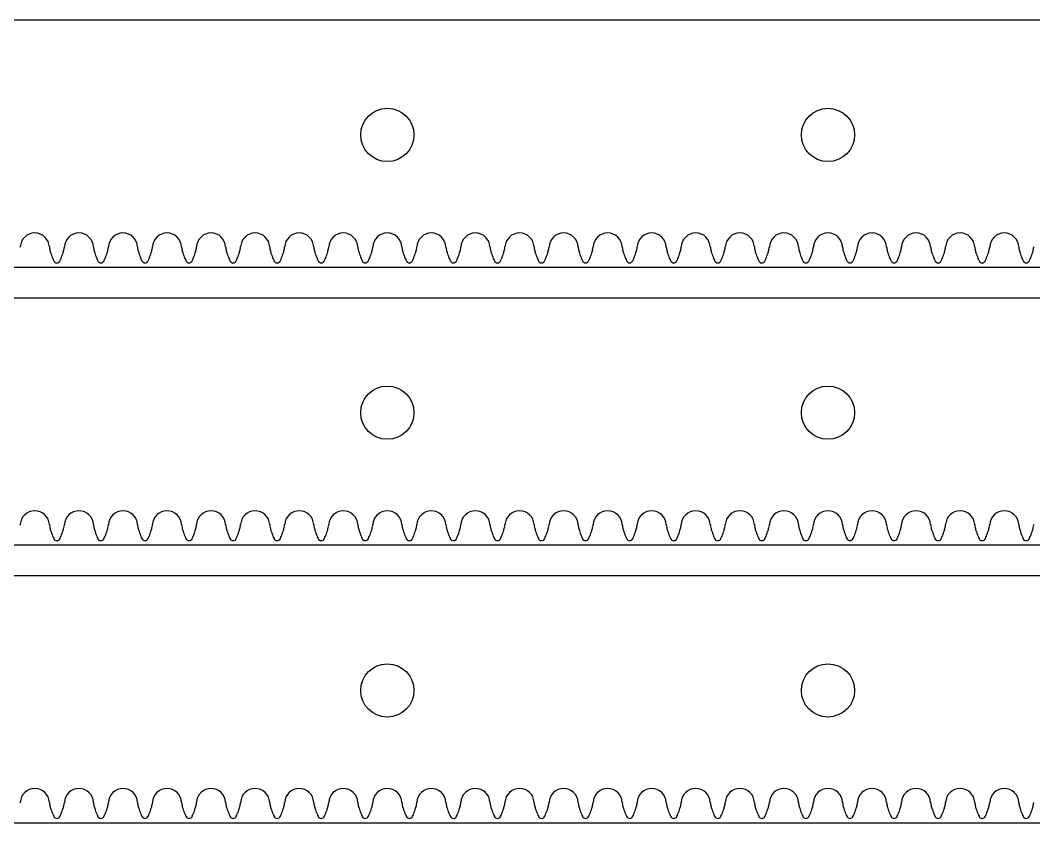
# Model space of a CAD drawing. Extents: x 0 to 800, y 0 to 400.
# Drawn here: x 453.3 to 568.3, y 214 to 305 of the extents above; entities that cross this region are included whole.
import ezdxf

# ---------------------------------------------------------------- set-up
doc = ezdxf.new("R2010")
doc.units = 0
doc.header["$MEASUREMENT"] = 0
for name, color, linetype in [('CUTOUT_5MM', 18, 'CONTINUOUS'), ('INSIDE_HOLES_5MM', 18, 'CONTINUOUS'), ('RACK_4MM', 18, 'CONTINUOUS')]:
    doc.layers.add(name, color=color, linetype=linetype)

msp = doc.modelspace()

# ---------------------------------------------------------------- linework, layer by layer
at = {"layer": 'CUTOUT_5MM'}
for p, q in [((744, 305), (46, 305)), ((46, 277), (744, 277)), ((744, 273.5), (46, 273.5)), ((46, 245.5), (744, 245.5)), ((744, 242), (46, 242)), ((46, 214), (744, 214))]:
    msp.add_line(p, q, dxfattribs=at)
at = {"layer": 'INSIDE_HOLES_5MM'}
for centre in [(495, 292), (545, 292), (495, 260.5), (545, 260.5), (495, 229), (545, 229)]:
    msp.add_circle(centre, 3.02, dxfattribs=at)
at = {"layer": 'RACK_4MM'}
for p, q in [((453.35, 279.26), (453.35, 279.31)), ((456.65, 279.31), (456.65, 279.26)), ((458.35, 279.26), (458.35, 279.31)), ((461.65, 279.31), (461.65, 279.26)), ((463.35, 279.26), (463.35, 279.31)), ((466.65, 279.31), (466.65, 279.26)), ((468.35, 279.26), (468.35, 279.31)), ((471.65, 279.31), (471.65, 279.26)), ((473.35, 279.26), (473.35, 279.31)), ((476.65, 279.31), (476.65, 279.26)), ((478.35, 279.26), (478.35, 279.31)), ((481.65, 279.31), (481.65, 279.26)), ((483.35, 279.26), (483.35, 279.31)), ((486.65, 279.31), (486.65, 279.26)), ((488.35, 279.26), (488.35, 279.31)), ((491.65, 279.31), (491.65, 279.26)), ((493.35, 279.26), (493.35, 279.31)), ((496.65, 279.31), (496.65, 279.26)), ((498.35, 279.26), (498.35, 279.31)), ((501.65, 279.31), (501.65, 279.26)), ((503.35, 279.26), (503.35, 279.31)), ((506.65, 279.31), (506.65, 279.26)), ((508.35, 279.26), (508.35, 279.31)), ((511.65, 279.31), (511.65, 279.26)), ((513.35, 279.26), (513.35, 279.31)), ((516.65, 279.31), (516.65, 279.26)), ((518.35, 279.26), (518.35, 279.31)), ((521.65, 279.31), (521.65, 279.26)), ((523.35, 279.26), (523.35, 279.31)), ((526.65, 279.31), (526.65, 279.26)), ((528.35, 279.26), (528.35, 279.31)), ((531.65, 279.31), (531.65, 279.26)), ((533.35, 279.26), (533.35, 279.31)), ((536.65, 279.31), (536.65, 279.26)), ((538.35, 279.26), (538.35, 279.31)), ((541.65, 279.31), (541.65, 279.26)), ((543.35, 279.26), (543.35, 279.31)), ((546.65, 279.31), (546.65, 279.26)), ((548.35, 279.26), (548.35, 279.31)), ((551.65, 279.31), (551.65, 279.26)), ((553.35, 279.26), (553.35, 279.31)), ((556.65, 279.31), (556.65, 279.26)), ((558.35, 279.26), (558.35, 279.31)), ((561.65, 279.31), (561.65, 279.26)), ((563.35, 279.26), (563.35, 279.31)), ((566.65, 279.31), (566.65, 279.26)), ((568.35, 279.26), (568.35, 279.31)), ((453.35, 247.76), (453.35, 247.81)), ((456.65, 247.81), (456.65, 247.76)), ((458.35, 247.76), (458.35, 247.81)), ((461.65, 247.81), (461.65, 247.76)), ((463.35, 247.76), (463.35, 247.81)), ((466.65, 247.81), (466.65, 247.76)), ((468.35, 247.76), (468.35, 247.81)), ((471.65, 247.81), (471.65, 247.76)), ((473.35, 247.76), (473.35, 247.81)), ((476.65, 247.81), (476.65, 247.76)), ((478.35, 247.76), (478.35, 247.81)), ((481.65, 247.81), (481.65, 247.76)), ((483.35, 247.76), (483.35, 247.81)), ((486.65, 247.81), (486.65, 247.76)), ((488.35, 247.76), (488.35, 247.81)), ((491.65, 247.81), (491.65, 247.76)), ((493.35, 247.76), (493.35, 247.81)), ((496.65, 247.81), (496.65, 247.76)), ((498.35, 247.76), (498.35, 247.81)), ((501.65, 247.81), (501.65, 247.76)), ((503.35, 247.76), (503.35, 247.81)), ((506.65, 247.81), (506.65, 247.76)), ((508.35, 247.76), (508.35, 247.81)), ((511.65, 247.81), (511.65, 247.76)), ((513.35, 247.76), (513.35, 247.81)), ((516.65, 247.81), (516.65, 247.76)), ((518.35, 247.76), (518.35, 247.81)), ((521.65, 247.81), (521.65, 247.76)), ((523.35, 247.76), (523.35, 247.81)), ((526.65, 247.81), (526.65, 247.76)), ((528.35, 247.76), (528.35, 247.81)), ((531.65, 247.81), (531.65, 247.76)), ((533.35, 247.76), (533.35, 247.81)), ((536.65, 247.81), (536.65, 247.76)), ((538.35, 247.76), (538.35, 247.81)), ((541.65, 247.81), (541.65, 247.76)), ((543.35, 247.76), (543.35, 247.81)), ((546.65, 247.81), (546.65, 247.76)), ((548.35, 247.76), (548.35, 247.81)), ((551.65, 247.81), (551.65, 247.76)), ((553.35, 247.76), (553.35, 247.81)), ((556.65, 247.81), (556.65, 247.76)), ((558.35, 247.76), (558.35, 247.81)), ((561.65, 247.81), (561.65, 247.76)), ((563.35, 247.76), (563.35, 247.81)), ((566.65, 247.81), (566.65, 247.76)), ((568.35, 247.76), (568.35, 247.81)), ((453.35, 216.26), (453.35, 216.31)), ((456.65, 216.31), (456.65, 216.26)), ((458.35, 216.26), (458.35, 216.31)), ((461.65, 216.31), (461.65, 216.26)), ((463.35, 216.26), (463.35, 216.31)), ((466.65, 216.31), (466.65, 216.26)), ((468.35, 216.26), (468.35, 216.31)), ((471.65, 216.31), (471.65, 216.26)), ((473.35, 216.26), (473.35, 216.31)), ((476.65, 216.31), (476.65, 216.26)), ((478.35, 216.26), (478.35, 216.31)), ((481.65, 216.31), (481.65, 216.26)), ((483.35, 216.26), (483.35, 216.31)), ((486.65, 216.31), (486.65, 216.26)), ((488.35, 216.26), (488.35, 216.31)), ((491.65, 216.31), (491.65, 216.26)), ((493.35, 216.26), (493.35, 216.31)), ((496.65, 216.31), (496.65, 216.26)), ((498.35, 216.26), (498.35, 216.31)), ((501.65, 216.31), (501.65, 216.26)), ((503.35, 216.26), (503.35, 216.31)), ((506.65, 216.31), (506.65, 216.26)), ((508.35, 216.26), (508.35, 216.31)), ((511.65, 216.31), (511.65, 216.26)), ((513.35, 216.26), (513.35, 216.31)), ((516.65, 216.31), (516.65, 216.26)), ((518.35, 216.26), (518.35, 216.31)), ((521.65, 216.31), (521.65, 216.26)), ((523.35, 216.26), (523.35, 216.31)), ((526.65, 216.31), (526.65, 216.26)), ((528.35, 216.26), (528.35, 216.31)), ((531.65, 216.31), (531.65, 216.26)), ((533.35, 216.26), (533.35, 216.31)), ((536.65, 216.31), (536.65, 216.26)), ((538.35, 216.26), (538.35, 216.31)), ((541.65, 216.31), (541.65, 216.26)), ((543.35, 216.26), (543.35, 216.31)), ((546.65, 216.31), (546.65, 216.26)), ((548.35, 216.26), (548.35, 216.31)), ((551.65, 216.31), (551.65, 216.26)), ((553.35, 216.26), (553.35, 216.31)), ((556.65, 216.31), (556.65, 216.26)), ((558.35, 216.26), (558.35, 216.31)), ((561.65, 216.31), (561.65, 216.26)), ((563.35, 216.26), (563.35, 216.31)), ((566.65, 216.31), (566.65, 216.26)), ((568.35, 216.26), (568.35, 216.31))]:
    msp.add_line(p, q, dxfattribs=at)
for points in [[(745, 280.88), (745, 305), (45, 305), (45, 280.88)], [(745, 249.38), (745, 273.5), (45, 273.5), (45, 249.38)], [(745, 217.88), (745, 242), (45, 242), (45, 217.88)]]:
    msp.add_lwpolyline(points, dxfattribs=at)
for centre, radius, start, end in [((455, 279.23), 1.65, 2.4997, 177.5003), ((460, 279.23), 1.65, 2.4997, 177.5003), ((465, 279.23), 1.65, 2.4997, 177.5003), ((470, 279.23), 1.65, 2.4997, 177.5003), ((475, 279.23), 1.65, 2.4997, 177.5003), ((480, 279.23), 1.65, 2.4997, 177.5003), ((485, 279.23), 1.65, 2.4997, 177.5003), ((490, 279.23), 1.65, 2.4997, 177.5003), ((495, 279.23), 1.65, 2.4997, 177.5003), ((500, 279.23), 1.65, 2.4997, 177.5003), ((505, 279.23), 1.65, 2.4997, 177.5003), ((510, 279.23), 1.65, 2.4997, 177.5003), ((515, 279.23), 1.65, 2.4997, 177.5003), ((520, 279.23), 1.65, 2.4997, 177.5003), ((525, 279.23), 1.65, 2.4997, 177.5003), ((530, 279.23), 1.65, 2.4997, 177.5003), ((535, 279.23), 1.65, 2.4997, 177.5003), ((540, 279.23), 1.65, 2.4997, 177.5003), ((545, 279.23), 1.65, 2.4997, 177.5003), ((550, 279.23), 1.65, 2.4997, 177.5003), ((555, 279.23), 1.65, 2.4997, 177.5003), ((560, 279.23), 1.65, 2.4997, 177.5003), ((565, 279.23), 1.65, 2.4997, 177.5003), ((458.88, 279.53), 2.24, 186.8377, 191.5538), ((461.08, 279.96), 4.49, 191.3933, 197.171), ((463.69, 280.77), 7.22, 197.1596, 202.5425), ((451.78, 280.6), 6.72, 337.259, 343.0389), ((452.5, 280.32), 5.95, 343.5387, 347.897), ((456.54, 279.46), 1.82, 347.897, 353.7115), ((463.88, 279.53), 2.24, 186.8377, 191.5538), ((466.08, 279.96), 4.49, 191.3933, 197.171), ((468.69, 280.77), 7.22, 197.1596, 202.5425), ((456.78, 280.6), 6.72, 337.259, 343.0389), ((457.5, 280.32), 5.95, 343.5387, 347.897), ((461.54, 279.46), 1.82, 347.897, 353.7115), ((468.88, 279.53), 2.24, 186.8377, 191.5538), ((471.08, 279.96), 4.49, 191.3933, 197.171), ((473.69, 280.77), 7.22, 197.1596, 202.5425), ((461.78, 280.6), 6.72, 337.259, 343.0389), ((462.5, 280.32), 5.95, 343.5387, 347.897), ((466.54, 279.46), 1.82, 347.897, 353.7115), ((473.88, 279.53), 2.24, 186.8377, 191.5538), ((476.08, 279.96), 4.49, 191.3933, 197.171), ((478.69, 280.77), 7.22, 197.1596, 202.5425), ((466.78, 280.6), 6.72, 337.259, 343.0389), ((467.5, 280.32), 5.95, 343.5387, 347.897), ((471.54, 279.46), 1.82, 347.897, 353.7115), ((478.88, 279.53), 2.24, 186.8377, 191.5538), ((481.08, 279.96), 4.49, 191.3933, 197.171), ((483.69, 280.77), 7.22, 197.1596, 202.5425), ((471.78, 280.6), 6.72, 337.259, 343.0389), ((472.5, 280.32), 5.95, 343.5387, 347.897), ((476.54, 279.46), 1.82, 347.897, 353.7115), ((483.88, 279.53), 2.24, 186.8377, 191.5538), ((486.08, 279.96), 4.49, 191.3933, 197.171), ((488.69, 280.77), 7.22, 197.1596, 202.5425), ((476.78, 280.6), 6.72, 337.259, 343.0389), ((477.5, 280.32), 5.95, 343.5387, 347.897), ((481.54, 279.46), 1.82, 347.897, 353.7115), ((488.88, 279.53), 2.24, 186.8377, 191.5538), ((491.08, 279.96), 4.49, 191.3933, 197.171), ((493.69, 280.77), 7.22, 197.1596, 202.5425), ((481.78, 280.6), 6.72, 337.259, 343.0389), ((482.5, 280.32), 5.95, 343.5387, 347.897), ((486.54, 279.46), 1.82, 347.897, 353.7115), ((493.88, 279.53), 2.24, 186.8377, 191.5538), ((496.08, 279.96), 4.49, 191.3933, 197.171), ((498.69, 280.77), 7.22, 197.1596, 202.5425), ((486.78, 280.6), 6.72, 337.259, 343.0389), ((487.5, 280.32), 5.95, 343.5387, 347.897), ((491.54, 279.46), 1.82, 347.897, 353.7115), ((498.88, 279.53), 2.24, 186.8377, 191.5538), ((501.08, 279.96), 4.49, 191.3933, 197.171), ((503.69, 280.77), 7.22, 197.1596, 202.5425), ((491.78, 280.6), 6.72, 337.259, 343.0389), ((492.5, 280.32), 5.95, 343.5387, 347.897), ((496.54, 279.46), 1.82, 347.897, 353.7115), ((503.88, 279.53), 2.24, 186.8377, 191.5538), ((506.08, 279.96), 4.49, 191.3933, 197.171), ((508.69, 280.77), 7.22, 197.1596, 202.5425), ((496.78, 280.6), 6.72, 337.259, 343.0389), ((497.5, 280.32), 5.95, 343.5387, 347.897), ((501.54, 279.46), 1.82, 347.897, 353.7115), ((508.88, 279.53), 2.24, 186.8377, 191.5538), ((511.08, 279.96), 4.49, 191.3933, 197.171), ((513.69, 280.77), 7.22, 197.1596, 202.5425), ((501.78, 280.6), 6.72, 337.259, 343.0389), ((502.5, 280.32), 5.95, 343.5387, 347.897), ((506.54, 279.46), 1.82, 347.897, 353.7115), ((513.88, 279.53), 2.24, 186.8377, 191.5538), ((516.08, 279.96), 4.49, 191.3933, 197.171), ((518.69, 280.77), 7.22, 197.1596, 202.5425), ((506.78, 280.6), 6.72, 337.259, 343.0389), ((507.5, 280.32), 5.95, 343.5387, 347.897), ((511.54, 279.46), 1.82, 347.897, 353.7115), ((518.88, 279.53), 2.24, 186.8377, 191.5538), ((521.08, 279.96), 4.49, 191.3933, 197.171), ((523.69, 280.77), 7.22, 197.1596, 202.5425), ((511.78, 280.6), 6.72, 337.259, 343.0389), ((512.5, 280.32), 5.95, 343.5387, 347.897), ((516.54, 279.46), 1.82, 347.897, 353.7115), ((523.88, 279.53), 2.24, 186.8377, 191.5538), ((526.08, 279.96), 4.49, 191.3933, 197.171), ((528.69, 280.77), 7.22, 197.1596, 202.5425), ((516.78, 280.6), 6.72, 337.259, 343.0389), ((517.5, 280.32), 5.95, 343.5387, 347.897), ((521.54, 279.46), 1.82, 347.897, 353.7115), ((528.88, 279.53), 2.24, 186.8377, 191.5538), ((531.08, 279.96), 4.49, 191.3933, 197.171), ((533.69, 280.77), 7.22, 197.1596, 202.5425), ((521.78, 280.6), 6.72, 337.259, 343.0389), ((522.5, 280.32), 5.95, 343.5387, 347.897), ((526.54, 279.46), 1.82, 347.897, 353.7115), ((533.88, 279.53), 2.24, 186.8377, 191.5538), ((536.08, 279.96), 4.49, 191.3933, 197.171), ((538.69, 280.77), 7.22, 197.1596, 202.5425), ((526.78, 280.6), 6.72, 337.259, 343.0389), ((527.5, 280.32), 5.95, 343.5387, 347.897), ((531.54, 279.46), 1.82, 347.897, 353.7115), ((538.88, 279.53), 2.24, 186.8377, 191.5538), ((541.08, 279.96), 4.49, 191.3933, 197.171), ((543.69, 280.77), 7.22, 197.1596, 202.5425), ((531.78, 280.6), 6.72, 337.259, 343.0389), ((532.5, 280.32), 5.95, 343.5387, 347.897), ((536.54, 279.46), 1.82, 347.897, 353.7115), ((543.88, 279.53), 2.24, 186.8377, 191.5538), ((546.08, 279.96), 4.49, 191.3933, 197.171), ((548.69, 280.77), 7.22, 197.1596, 202.5425), ((536.78, 280.6), 6.72, 337.259, 343.0389), ((537.5, 280.32), 5.95, 343.5387, 347.897), ((541.54, 279.46), 1.82, 347.897, 353.7115), ((548.88, 279.53), 2.24, 186.8377, 191.5538), ((551.08, 279.96), 4.49, 191.3933, 197.171), ((553.69, 280.77), 7.22, 197.1596, 202.5425), ((541.78, 280.6), 6.72, 337.259, 343.0389), ((542.5, 280.32), 5.95, 343.5387, 347.897), ((546.54, 279.46), 1.82, 347.897, 353.7115), ((553.88, 279.53), 2.24, 186.8377, 191.5538), ((556.08, 279.96), 4.49, 191.3933, 197.171), ((558.69, 280.77), 7.22, 197.1596, 202.5425), ((546.78, 280.6), 6.72, 337.259, 343.0389), ((547.5, 280.32), 5.95, 343.5387, 347.897), ((551.54, 279.46), 1.82, 347.897, 353.7115), ((558.88, 279.53), 2.24, 186.8377, 191.5538), ((561.08, 279.96), 4.49, 191.3933, 197.171), ((563.69, 280.77), 7.22, 197.1596, 202.5425), ((551.78, 280.6), 6.72, 337.259, 343.0389), ((552.5, 280.32), 5.95, 343.5387, 347.897), ((556.54, 279.46), 1.82, 347.897, 353.7115), ((563.88, 279.53), 2.24, 186.8377, 191.5538), ((566.08, 279.96), 4.49, 191.3933, 197.171), ((568.69, 280.77), 7.22, 197.1596, 202.5425), ((556.78, 280.6), 6.72, 337.259, 343.0389), ((557.5, 280.32), 5.95, 343.5387, 347.897), ((561.54, 279.46), 1.82, 347.897, 353.7115), ((568.88, 279.53), 2.24, 186.8377, 191.5538), ((571.08, 279.96), 4.49, 191.3933, 197.171), ((573.69, 280.77), 7.22, 197.1596, 202.5425), ((561.78, 280.6), 6.72, 337.259, 343.0389), ((562.5, 280.32), 5.95, 343.5387, 347.897), ((566.54, 279.46), 1.82, 347.897, 353.7115), ((465.08, 281.34), 8.72, 202.5425, 204.4697), ((457.5, 277.89), 0.396, 204.3206, 335.6794), ((447.85, 282.25), 10.98, 335.7289, 337.259), ((470.08, 281.34), 8.72, 202.5425, 204.4697), ((462.5, 277.89), 0.396, 204.3206, 335.6794), ((452.85, 282.25), 10.98, 335.7289, 337.259), ((475.08, 281.34), 8.72, 202.5425, 204.4697), ((467.5, 277.89), 0.396, 204.3206, 335.6794), ((457.85, 282.25), 10.98, 335.7289, 337.259), ((480.08, 281.34), 8.72, 202.5425, 204.4697), ((472.5, 277.89), 0.396, 204.3206, 335.6794), ((462.85, 282.25), 10.98, 335.7289, 337.259), ((485.08, 281.34), 8.72, 202.5425, 204.4697), ((477.5, 277.89), 0.396, 204.3206, 335.6794), ((467.85, 282.25), 10.98, 335.7289, 337.259), ((490.08, 281.34), 8.72, 202.5425, 204.4697), ((482.5, 277.89), 0.396, 204.3206, 335.6794), ((472.85, 282.25), 10.98, 335.7289, 337.259), ((495.08, 281.34), 8.72, 202.5425, 204.4697), ((487.5, 277.89), 0.396, 204.3206, 335.6794), ((477.85, 282.25), 10.98, 335.7289, 337.259), ((500.08, 281.34), 8.72, 202.5425, 204.4697), ((492.5, 277.89), 0.396, 204.3206, 335.6794), ((482.85, 282.25), 10.98, 335.7289, 337.259), ((505.08, 281.34), 8.72, 202.5425, 204.4697), ((497.5, 277.89), 0.396, 204.3206, 335.6794), ((487.85, 282.25), 10.98, 335.7289, 337.259), ((510.08, 281.34), 8.72, 202.5425, 204.4697), ((502.5, 277.89), 0.396, 204.3206, 335.6794), ((492.85, 282.25), 10.98, 335.7289, 337.259), ((515.08, 281.34), 8.72, 202.5425, 204.4697), ((507.5, 277.89), 0.396, 204.3206, 335.6794), ((497.85, 282.25), 10.98, 335.7289, 337.259), ((520.08, 281.34), 8.72, 202.5425, 204.4697), ((512.5, 277.89), 0.396, 204.3206, 335.6794), ((502.85, 282.25), 10.98, 335.7289, 337.259), ((525.08, 281.34), 8.72, 202.5425, 204.4697), ((517.5, 277.89), 0.396, 204.3206, 335.6794), ((507.85, 282.25), 10.98, 335.7289, 337.259), ((530.08, 281.34), 8.72, 202.5425, 204.4697), ((522.5, 277.89), 0.396, 204.3206, 335.6794), ((512.85, 282.25), 10.98, 335.7289, 337.259), ((535.08, 281.34), 8.72, 202.5425, 204.4697), ((527.5, 277.89), 0.396, 204.3206, 335.6794), ((517.85, 282.25), 10.98, 335.7289, 337.259), ((540.08, 281.34), 8.72, 202.5425, 204.4697), ((532.5, 277.89), 0.396, 204.3206, 335.6794), ((522.85, 282.25), 10.98, 335.7289, 337.259), ((545.08, 281.34), 8.72, 202.5425, 204.4697), ((537.5, 277.89), 0.396, 204.3206, 335.6794), ((527.85, 282.25), 10.98, 335.7289, 337.259), ((550.08, 281.34), 8.72, 202.5425, 204.4697), ((542.5, 277.89), 0.396, 204.3206, 335.6794), ((532.85, 282.25), 10.98, 335.7289, 337.259), ((555.08, 281.34), 8.72, 202.5425, 204.4697), ((547.5, 277.89), 0.396, 204.3206, 335.6794), ((537.85, 282.25), 10.98, 335.7289, 337.259), ((560.08, 281.34), 8.72, 202.5425, 204.4697), ((552.5, 277.89), 0.396, 204.3206, 335.6794), ((542.85, 282.25), 10.98, 335.7289, 337.259), ((565.08, 281.34), 8.72, 202.5425, 204.4697), ((557.5, 277.89), 0.396, 204.3206, 335.6794), ((547.85, 282.25), 10.98, 335.7289, 337.259), ((570.08, 281.34), 8.72, 202.5425, 204.4697), ((562.5, 277.89), 0.396, 204.3206, 335.6794), ((552.85, 282.25), 10.98, 335.7289, 337.259), ((575.08, 281.34), 8.72, 202.5425, 204.4697), ((567.5, 277.89), 0.396, 204.3206, 335.6794), ((557.85, 282.25), 10.98, 335.7289, 337.259), ((455, 247.73), 1.65, 2.4997, 177.5003), ((460, 247.73), 1.65, 2.4997, 177.5003), ((465, 247.73), 1.65, 2.4997, 177.5003), ((470, 247.73), 1.65, 2.4997, 177.5003), ((475, 247.73), 1.65, 2.4997, 177.5003), ((480, 247.73), 1.65, 2.4997, 177.5003), ((485, 247.73), 1.65, 2.4997, 177.5003), ((490, 247.73), 1.65, 2.4997, 177.5003), ((495, 247.73), 1.65, 2.4997, 177.5003), ((500, 247.73), 1.65, 2.4997, 177.5003), ((505, 247.73), 1.65, 2.4997, 177.5003), ((510, 247.73), 1.65, 2.4997, 177.5003), ((515, 247.73), 1.65, 2.4997, 177.5003), ((520, 247.73), 1.65, 2.4997, 177.5003), ((525, 247.73), 1.65, 2.4997, 177.5003), ((530, 247.73), 1.65, 2.4997, 177.5003), ((535, 247.73), 1.65, 2.4997, 177.5003), ((540, 247.73), 1.65, 2.4997, 177.5003), ((545, 247.73), 1.65, 2.4997, 177.5003), ((550, 247.73), 1.65, 2.4997, 177.5003), ((555, 247.73), 1.65, 2.4997, 177.5003), ((560, 247.73), 1.65, 2.4997, 177.5003), ((565, 247.73), 1.65, 2.4997, 177.5003), ((458.88, 248.03), 2.24, 186.8377, 191.5538), ((461.08, 248.46), 4.49, 191.3933, 197.171), ((452.5, 248.82), 5.95, 343.5387, 347.897), ((456.54, 247.96), 1.82, 347.897, 353.7115), ((463.88, 248.03), 2.24, 186.8377, 191.5538), ((466.08, 248.46), 4.49, 191.3933, 197.171), ((457.5, 248.82), 5.95, 343.5387, 347.897), ((461.54, 247.96), 1.82, 347.897, 353.7115), ((468.88, 248.03), 2.24, 186.8377, 191.5538), ((471.08, 248.46), 4.49, 191.3933, 197.171), ((462.5, 248.82), 5.95, 343.5387, 347.897), ((466.54, 247.96), 1.82, 347.897, 353.7115), ((473.88, 248.03), 2.24, 186.8377, 191.5538), ((476.08, 248.46), 4.49, 191.3933, 197.171), ((467.5, 248.82), 5.95, 343.5387, 347.897), ((471.54, 247.96), 1.82, 347.897, 353.7115), ((478.88, 248.03), 2.24, 186.8377, 191.5538), ((481.08, 248.46), 4.49, 191.3933, 197.171), ((472.5, 248.82), 5.95, 343.5387, 347.897), ((476.54, 247.96), 1.82, 347.897, 353.7115), ((483.88, 248.03), 2.24, 186.8377, 191.5538), ((486.08, 248.46), 4.49, 191.3933, 197.171), ((477.5, 248.82), 5.95, 343.5387, 347.897), ((481.54, 247.96), 1.82, 347.897, 353.7115), ((488.88, 248.03), 2.24, 186.8377, 191.5538), ((491.08, 248.46), 4.49, 191.3933, 197.171), ((482.5, 248.82), 5.95, 343.5387, 347.897), ((486.54, 247.96), 1.82, 347.897, 353.7115), ((493.88, 248.03), 2.24, 186.8377, 191.5538), ((496.08, 248.46), 4.49, 191.3933, 197.171), ((487.5, 248.82), 5.95, 343.5387, 347.897), ((491.54, 247.96), 1.82, 347.897, 353.7115), ((498.88, 248.03), 2.24, 186.8377, 191.5538), ((501.08, 248.46), 4.49, 191.3933, 197.171), ((492.5, 248.82), 5.95, 343.5387, 347.897), ((496.54, 247.96), 1.82, 347.897, 353.7115), ((503.88, 248.03), 2.24, 186.8377, 191.5538), ((506.08, 248.46), 4.49, 191.3933, 197.171), ((497.5, 248.82), 5.95, 343.5387, 347.897), ((501.54, 247.96), 1.82, 347.897, 353.7115), ((508.88, 248.03), 2.24, 186.8377, 191.5538), ((511.08, 248.46), 4.49, 191.3933, 197.171), ((502.5, 248.82), 5.95, 343.5387, 347.897), ((506.54, 247.96), 1.82, 347.897, 353.7115), ((513.88, 248.03), 2.24, 186.8377, 191.5538), ((516.08, 248.46), 4.49, 191.3933, 197.171), ((507.5, 248.82), 5.95, 343.5387, 347.897), ((511.54, 247.96), 1.82, 347.897, 353.7115), ((518.88, 248.03), 2.24, 186.8377, 191.5538), ((521.08, 248.46), 4.49, 191.3933, 197.171), ((512.5, 248.82), 5.95, 343.5387, 347.897), ((516.54, 247.96), 1.82, 347.897, 353.7115), ((523.88, 248.03), 2.24, 186.8377, 191.5538), ((526.08, 248.46), 4.49, 191.3933, 197.171), ((517.5, 248.82), 5.95, 343.5387, 347.897), ((521.54, 247.96), 1.82, 347.897, 353.7115), ((528.88, 248.03), 2.24, 186.8377, 191.5538), ((531.08, 248.46), 4.49, 191.3933, 197.171), ((522.5, 248.82), 5.95, 343.5387, 347.897), ((526.54, 247.96), 1.82, 347.897, 353.7115), ((533.88, 248.03), 2.24, 186.8377, 191.5538), ((536.08, 248.46), 4.49, 191.3933, 197.171), ((527.5, 248.82), 5.95, 343.5387, 347.897), ((531.54, 247.96), 1.82, 347.897, 353.7115), ((538.88, 248.03), 2.24, 186.8377, 191.5538), ((541.08, 248.46), 4.49, 191.3933, 197.171), ((532.5, 248.82), 5.95, 343.5387, 347.897), ((536.54, 247.96), 1.82, 347.897, 353.7115), ((543.88, 248.03), 2.24, 186.8377, 191.5538), ((546.08, 248.46), 4.49, 191.3933, 197.171), ((537.5, 248.82), 5.95, 343.5387, 347.897), ((541.54, 247.96), 1.82, 347.897, 353.7115), ((548.88, 248.03), 2.24, 186.8377, 191.5538), ((551.08, 248.46), 4.49, 191.3933, 197.171), ((542.5, 248.82), 5.95, 343.5387, 347.897), ((546.54, 247.96), 1.82, 347.897, 353.7115), ((553.88, 248.03), 2.24, 186.8377, 191.5538), ((556.08, 248.46), 4.49, 191.3933, 197.171), ((547.5, 248.82), 5.95, 343.5387, 347.897), ((551.54, 247.96), 1.82, 347.897, 353.7115), ((558.88, 248.03), 2.24, 186.8377, 191.5538), ((561.08, 248.46), 4.49, 191.3933, 197.171), ((552.5, 248.82), 5.95, 343.5387, 347.897), ((556.54, 247.96), 1.82, 347.897, 353.7115), ((563.88, 248.03), 2.24, 186.8377, 191.5538), ((566.08, 248.46), 4.49, 191.3933, 197.171), ((557.5, 248.82), 5.95, 343.5387, 347.897), ((561.54, 247.96), 1.82, 347.897, 353.7115), ((568.88, 248.03), 2.24, 186.8377, 191.5538), ((571.08, 248.46), 4.49, 191.3933, 197.171), ((562.5, 248.82), 5.95, 343.5387, 347.897), ((566.54, 247.96), 1.82, 347.897, 353.7115), ((463.69, 249.27), 7.22, 197.1596, 202.5425), ((465.08, 249.84), 8.72, 202.5425, 204.4697), ((457.5, 246.39), 0.396, 204.3206, 335.6794), ((447.85, 250.75), 10.98, 335.7289, 337.259), ((451.78, 249.1), 6.72, 337.259, 343.0389), ((468.69, 249.27), 7.22, 197.1596, 202.5425), ((470.08, 249.84), 8.72, 202.5425, 204.4697), ((462.5, 246.39), 0.396, 204.3206, 335.6794), ((452.85, 250.75), 10.98, 335.7289, 337.259), ((456.78, 249.1), 6.72, 337.259, 343.0389), ((473.69, 249.27), 7.22, 197.1596, 202.5425), ((475.08, 249.84), 8.72, 202.5425, 204.4697), ((467.5, 246.39), 0.396, 204.3206, 335.6794), ((457.85, 250.75), 10.98, 335.7289, 337.259), ((461.78, 249.1), 6.72, 337.259, 343.0389), ((478.69, 249.27), 7.22, 197.1596, 202.5425), ((480.08, 249.84), 8.72, 202.5425, 204.4697), ((472.5, 246.39), 0.396, 204.3206, 335.6794), ((462.85, 250.75), 10.98, 335.7289, 337.259), ((466.78, 249.1), 6.72, 337.259, 343.0389), ((483.69, 249.27), 7.22, 197.1596, 202.5425), ((485.08, 249.84), 8.72, 202.5425, 204.4697), ((477.5, 246.39), 0.396, 204.3206, 335.6794), ((467.85, 250.75), 10.98, 335.7289, 337.259), ((471.78, 249.1), 6.72, 337.259, 343.0389), ((488.69, 249.27), 7.22, 197.1596, 202.5425), ((490.08, 249.84), 8.72, 202.5425, 204.4697), ((482.5, 246.39), 0.396, 204.3206, 335.6794), ((472.85, 250.75), 10.98, 335.7289, 337.259), ((476.78, 249.1), 6.72, 337.259, 343.0389), ((493.69, 249.27), 7.22, 197.1596, 202.5425), ((495.08, 249.84), 8.72, 202.5425, 204.4697), ((487.5, 246.39), 0.396, 204.3206, 335.6794), ((477.85, 250.75), 10.98, 335.7289, 337.259), ((481.78, 249.1), 6.72, 337.259, 343.0389), ((498.69, 249.27), 7.22, 197.1596, 202.5425), ((500.08, 249.84), 8.72, 202.5425, 204.4697), ((492.5, 246.39), 0.396, 204.3206, 335.6794), ((482.85, 250.75), 10.98, 335.7289, 337.259), ((486.78, 249.1), 6.72, 337.259, 343.0389), ((503.69, 249.27), 7.22, 197.1596, 202.5425), ((505.08, 249.84), 8.72, 202.5425, 204.4697), ((497.5, 246.39), 0.396, 204.3206, 335.6794), ((487.85, 250.75), 10.98, 335.7289, 337.259), ((491.78, 249.1), 6.72, 337.259, 343.0389), ((508.69, 249.27), 7.22, 197.1596, 202.5425), ((510.08, 249.84), 8.72, 202.5425, 204.4697), ((502.5, 246.39), 0.396, 204.3206, 335.6794), ((492.85, 250.75), 10.98, 335.7289, 337.259), ((496.78, 249.1), 6.72, 337.259, 343.0389), ((513.69, 249.27), 7.22, 197.1596, 202.5425), ((515.08, 249.84), 8.72, 202.5425, 204.4697), ((507.5, 246.39), 0.396, 204.3206, 335.6794), ((497.85, 250.75), 10.98, 335.7289, 337.259), ((501.78, 249.1), 6.72, 337.259, 343.0389), ((518.69, 249.27), 7.22, 197.1596, 202.5425), ((520.08, 249.84), 8.72, 202.5425, 204.4697), ((512.5, 246.39), 0.396, 204.3206, 335.6794), ((502.85, 250.75), 10.98, 335.7289, 337.259), ((506.78, 249.1), 6.72, 337.259, 343.0389), ((523.69, 249.27), 7.22, 197.1596, 202.5425), ((525.08, 249.84), 8.72, 202.5425, 204.4697), ((517.5, 246.39), 0.396, 204.3206, 335.6794), ((507.85, 250.75), 10.98, 335.7289, 337.259), ((511.78, 249.1), 6.72, 337.259, 343.0389), ((528.69, 249.27), 7.22, 197.1596, 202.5425), ((530.08, 249.84), 8.72, 202.5425, 204.4697), ((522.5, 246.39), 0.396, 204.3206, 335.6794), ((512.85, 250.75), 10.98, 335.7289, 337.259), ((516.78, 249.1), 6.72, 337.259, 343.0389), ((533.69, 249.27), 7.22, 197.1596, 202.5425), ((535.08, 249.84), 8.72, 202.5425, 204.4697), ((527.5, 246.39), 0.396, 204.3206, 335.6794), ((517.85, 250.75), 10.98, 335.7289, 337.259), ((521.78, 249.1), 6.72, 337.259, 343.0389), ((538.69, 249.27), 7.22, 197.1596, 202.5425), ((540.08, 249.84), 8.72, 202.5425, 204.4697), ((532.5, 246.39), 0.396, 204.3206, 335.6794), ((522.85, 250.75), 10.98, 335.7289, 337.259), ((526.78, 249.1), 6.72, 337.259, 343.0389), ((543.69, 249.27), 7.22, 197.1596, 202.5425), ((545.08, 249.84), 8.72, 202.5425, 204.4697), ((537.5, 246.39), 0.396, 204.3206, 335.6794), ((527.85, 250.75), 10.98, 335.7289, 337.259), ((531.78, 249.1), 6.72, 337.259, 343.0389), ((548.69, 249.27), 7.22, 197.1596, 202.5425), ((550.08, 249.84), 8.72, 202.5425, 204.4697), ((542.5, 246.39), 0.396, 204.3206, 335.6794), ((532.85, 250.75), 10.98, 335.7289, 337.259), ((536.78, 249.1), 6.72, 337.259, 343.0389), ((553.69, 249.27), 7.22, 197.1596, 202.5425), ((555.08, 249.84), 8.72, 202.5425, 204.4697), ((547.5, 246.39), 0.396, 204.3206, 335.6794), ((537.85, 250.75), 10.98, 335.7289, 337.259), ((541.78, 249.1), 6.72, 337.259, 343.0389), ((558.69, 249.27), 7.22, 197.1596, 202.5425), ((560.08, 249.84), 8.72, 202.5425, 204.4697), ((552.5, 246.39), 0.396, 204.3206, 335.6794), ((542.85, 250.75), 10.98, 335.7289, 337.259), ((546.78, 249.1), 6.72, 337.259, 343.0389), ((563.69, 249.27), 7.22, 197.1596, 202.5425), ((565.08, 249.84), 8.72, 202.5425, 204.4697), ((557.5, 246.39), 0.396, 204.3206, 335.6794), ((547.85, 250.75), 10.98, 335.7289, 337.259), ((551.78, 249.1), 6.72, 337.259, 343.0389), ((568.69, 249.27), 7.22, 197.1596, 202.5425), ((570.08, 249.84), 8.72, 202.5425, 204.4697), ((562.5, 246.39), 0.396, 204.3206, 335.6794), ((552.85, 250.75), 10.98, 335.7289, 337.259), ((556.78, 249.1), 6.72, 337.259, 343.0389), ((573.69, 249.27), 7.22, 197.1596, 202.5425), ((575.08, 249.84), 8.72, 202.5425, 204.4697), ((567.5, 246.39), 0.396, 204.3206, 335.6794), ((557.85, 250.75), 10.98, 335.7289, 337.259), ((561.78, 249.1), 6.72, 337.259, 343.0389), ((455, 216.23), 1.65, 2.4997, 177.5003), ((460, 216.23), 1.65, 2.4997, 177.5003), ((465, 216.23), 1.65, 2.4997, 177.5003), ((470, 216.23), 1.65, 2.4997, 177.5003), ((475, 216.23), 1.65, 2.4997, 177.5003), ((480, 216.23), 1.65, 2.4997, 177.5003), ((485, 216.23), 1.65, 2.4997, 177.5003), ((490, 216.23), 1.65, 2.4997, 177.5003), ((495, 216.23), 1.65, 2.4997, 177.5003), ((500, 216.23), 1.65, 2.4997, 177.5003), ((505, 216.23), 1.65, 2.4997, 177.5003), ((510, 216.23), 1.65, 2.4997, 177.5003), ((515, 216.23), 1.65, 2.4997, 177.5003), ((520, 216.23), 1.65, 2.4997, 177.5003), ((525, 216.23), 1.65, 2.4997, 177.5003), ((530, 216.23), 1.65, 2.4997, 177.5003), ((535, 216.23), 1.65, 2.4997, 177.5003), ((540, 216.23), 1.65, 2.4997, 177.5003), ((545, 216.23), 1.65, 2.4997, 177.5003), ((550, 216.23), 1.65, 2.4997, 177.5003), ((555, 216.23), 1.65, 2.4997, 177.5003), ((560, 216.23), 1.65, 2.4997, 177.5003), ((565, 216.23), 1.65, 2.4997, 177.5003), ((458.88, 216.53), 2.24, 186.8377, 191.5538), ((456.54, 216.46), 1.82, 347.897, 353.7115), ((463.88, 216.53), 2.24, 186.8377, 191.5538), ((461.54, 216.46), 1.82, 347.897, 353.7115), ((468.88, 216.53), 2.24, 186.8377, 191.5538), ((466.54, 216.46), 1.82, 347.897, 353.7115), ((473.88, 216.53), 2.24, 186.8377, 191.5538), ((471.54, 216.46), 1.82, 347.897, 353.7115), ((478.88, 216.53), 2.24, 186.8377, 191.5538), ((476.54, 216.46), 1.82, 347.897, 353.7115), ((483.88, 216.53), 2.24, 186.8377, 191.5538), ((481.54, 216.46), 1.82, 347.897, 353.7115), ((488.88, 216.53), 2.24, 186.8377, 191.5538), ((486.54, 216.46), 1.82, 347.897, 353.7115), ((493.88, 216.53), 2.24, 186.8377, 191.5538), ((491.54, 216.46), 1.82, 347.897, 353.7115), ((498.88, 216.53), 2.24, 186.8377, 191.5538), ((496.54, 216.46), 1.82, 347.897, 353.7115), ((503.88, 216.53), 2.24, 186.8377, 191.5538), ((501.54, 216.46), 1.82, 347.897, 353.7115), ((508.88, 216.53), 2.24, 186.8377, 191.5538), ((506.54, 216.46), 1.82, 347.897, 353.7115), ((513.88, 216.53), 2.24, 186.8377, 191.5538), ((511.54, 216.46), 1.82, 347.897, 353.7115), ((518.88, 216.53), 2.24, 186.8377, 191.5538), ((516.54, 216.46), 1.82, 347.897, 353.7115), ((523.88, 216.53), 2.24, 186.8377, 191.5538), ((521.54, 216.46), 1.82, 347.897, 353.7115), ((528.88, 216.53), 2.24, 186.8377, 191.5538), ((526.54, 216.46), 1.82, 347.897, 353.7115), ((533.88, 216.53), 2.24, 186.8377, 191.5538), ((531.54, 216.46), 1.82, 347.897, 353.7115), ((538.88, 216.53), 2.24, 186.8377, 191.5538), ((536.54, 216.46), 1.82, 347.897, 353.7115), ((543.88, 216.53), 2.24, 186.8377, 191.5538), ((541.54, 216.46), 1.82, 347.897, 353.7115), ((548.88, 216.53), 2.24, 186.8377, 191.5538), ((546.54, 216.46), 1.82, 347.897, 353.7115), ((553.88, 216.53), 2.24, 186.8377, 191.5538), ((551.54, 216.46), 1.82, 347.897, 353.7115), ((558.88, 216.53), 2.24, 186.8377, 191.5538), ((556.54, 216.46), 1.82, 347.897, 353.7115), ((563.88, 216.53), 2.24, 186.8377, 191.5538), ((561.54, 216.46), 1.82, 347.897, 353.7115), ((568.88, 216.53), 2.24, 186.8377, 191.5538), ((566.54, 216.46), 1.82, 347.897, 353.7115), ((461.08, 216.96), 4.49, 191.3933, 197.171), ((463.69, 217.77), 7.22, 197.1596, 202.5425), ((451.78, 217.6), 6.72, 337.259, 343.0389), ((452.5, 217.32), 5.95, 343.5387, 347.897), ((466.08, 216.96), 4.49, 191.3933, 197.171), ((468.69, 217.77), 7.22, 197.1596, 202.5425), ((456.78, 217.6), 6.72, 337.259, 343.0389), ((457.5, 217.32), 5.95, 343.5387, 347.897), ((471.08, 216.96), 4.49, 191.3933, 197.171), ((473.69, 217.77), 7.22, 197.1596, 202.5425), ((461.78, 217.6), 6.72, 337.259, 343.0389), ((462.5, 217.32), 5.95, 343.5387, 347.897), ((476.08, 216.96), 4.49, 191.3933, 197.171), ((478.69, 217.77), 7.22, 197.1596, 202.5425), ((466.78, 217.6), 6.72, 337.259, 343.0389), ((467.5, 217.32), 5.95, 343.5387, 347.897), ((481.08, 216.96), 4.49, 191.3933, 197.171), ((483.69, 217.77), 7.22, 197.1596, 202.5425), ((471.78, 217.6), 6.72, 337.259, 343.0389), ((472.5, 217.32), 5.95, 343.5387, 347.897), ((486.08, 216.96), 4.49, 191.3933, 197.171), ((488.69, 217.77), 7.22, 197.1596, 202.5425), ((476.78, 217.6), 6.72, 337.259, 343.0389), ((477.5, 217.32), 5.95, 343.5387, 347.897), ((491.08, 216.96), 4.49, 191.3933, 197.171), ((493.69, 217.77), 7.22, 197.1596, 202.5425), ((481.78, 217.6), 6.72, 337.259, 343.0389), ((482.5, 217.32), 5.95, 343.5387, 347.897), ((496.08, 216.96), 4.49, 191.3933, 197.171), ((498.69, 217.77), 7.22, 197.1596, 202.5425), ((486.78, 217.6), 6.72, 337.259, 343.0389), ((487.5, 217.32), 5.95, 343.5387, 347.897), ((501.08, 216.96), 4.49, 191.3933, 197.171), ((503.69, 217.77), 7.22, 197.1596, 202.5425), ((491.78, 217.6), 6.72, 337.259, 343.0389), ((492.5, 217.32), 5.95, 343.5387, 347.897), ((506.08, 216.96), 4.49, 191.3933, 197.171), ((508.69, 217.77), 7.22, 197.1596, 202.5425), ((496.78, 217.6), 6.72, 337.259, 343.0389), ((497.5, 217.32), 5.95, 343.5387, 347.897), ((511.08, 216.96), 4.49, 191.3933, 197.171), ((513.69, 217.77), 7.22, 197.1596, 202.5425), ((501.78, 217.6), 6.72, 337.259, 343.0389), ((502.5, 217.32), 5.95, 343.5387, 347.897), ((516.08, 216.96), 4.49, 191.3933, 197.171), ((518.69, 217.77), 7.22, 197.1596, 202.5425), ((506.78, 217.6), 6.72, 337.259, 343.0389), ((507.5, 217.32), 5.95, 343.5387, 347.897), ((521.08, 216.96), 4.49, 191.3933, 197.171), ((523.69, 217.77), 7.22, 197.1596, 202.5425), ((511.78, 217.6), 6.72, 337.259, 343.0389), ((512.5, 217.32), 5.95, 343.5387, 347.897), ((526.08, 216.96), 4.49, 191.3933, 197.171), ((528.69, 217.77), 7.22, 197.1596, 202.5425), ((516.78, 217.6), 6.72, 337.259, 343.0389), ((517.5, 217.32), 5.95, 343.5387, 347.897), ((531.08, 216.96), 4.49, 191.3933, 197.171), ((533.69, 217.77), 7.22, 197.1596, 202.5425), ((521.78, 217.6), 6.72, 337.259, 343.0389), ((522.5, 217.32), 5.95, 343.5387, 347.897), ((536.08, 216.96), 4.49, 191.3933, 197.171), ((538.69, 217.77), 7.22, 197.1596, 202.5425), ((526.78, 217.6), 6.72, 337.259, 343.0389), ((527.5, 217.32), 5.95, 343.5387, 347.897), ((541.08, 216.96), 4.49, 191.3933, 197.171), ((543.69, 217.77), 7.22, 197.1596, 202.5425), ((531.78, 217.6), 6.72, 337.259, 343.0389), ((532.5, 217.32), 5.95, 343.5387, 347.897), ((546.08, 216.96), 4.49, 191.3933, 197.171), ((548.69, 217.77), 7.22, 197.1596, 202.5425), ((536.78, 217.6), 6.72, 337.259, 343.0389), ((537.5, 217.32), 5.95, 343.5387, 347.897), ((551.08, 216.96), 4.49, 191.3933, 197.171), ((553.69, 217.77), 7.22, 197.1596, 202.5425), ((541.78, 217.6), 6.72, 337.259, 343.0389), ((542.5, 217.32), 5.95, 343.5387, 347.897), ((556.08, 216.96), 4.49, 191.3933, 197.171), ((558.69, 217.77), 7.22, 197.1596, 202.5425), ((546.78, 217.6), 6.72, 337.259, 343.0389), ((547.5, 217.32), 5.95, 343.5387, 347.897), ((561.08, 216.96), 4.49, 191.3933, 197.171), ((563.69, 217.77), 7.22, 197.1596, 202.5425), ((551.78, 217.6), 6.72, 337.259, 343.0389), ((552.5, 217.32), 5.95, 343.5387, 347.897), ((566.08, 216.96), 4.49, 191.3933, 197.171), ((568.69, 217.77), 7.22, 197.1596, 202.5425), ((556.78, 217.6), 6.72, 337.259, 343.0389), ((557.5, 217.32), 5.95, 343.5387, 347.897), ((571.08, 216.96), 4.49, 191.3933, 197.171), ((573.69, 217.77), 7.22, 197.1596, 202.5425), ((561.78, 217.6), 6.72, 337.259, 343.0389), ((562.5, 217.32), 5.95, 343.5387, 347.897), ((465.08, 218.34), 8.72, 202.5425, 204.4697), ((457.5, 214.89), 0.396, 204.3206, 335.6794), ((447.85, 219.25), 10.98, 335.7289, 337.259), ((470.08, 218.34), 8.72, 202.5425, 204.4697), ((462.5, 214.89), 0.396, 204.3206, 335.6794), ((452.85, 219.25), 10.98, 335.7289, 337.259), ((475.08, 218.34), 8.72, 202.5425, 204.4697), ((467.5, 214.89), 0.396, 204.3206, 335.6794), ((457.85, 219.25), 10.98, 335.7289, 337.259), ((480.08, 218.34), 8.72, 202.5425, 204.4697), ((472.5, 214.89), 0.396, 204.3206, 335.6794), ((462.85, 219.25), 10.98, 335.7289, 337.259), ((485.08, 218.34), 8.72, 202.5425, 204.4697), ((477.5, 214.89), 0.396, 204.3206, 335.6794), ((467.85, 219.25), 10.98, 335.7289, 337.259), ((490.08, 218.34), 8.72, 202.5425, 204.4697), ((482.5, 214.89), 0.396, 204.3206, 335.6794), ((472.85, 219.25), 10.98, 335.7289, 337.259), ((495.08, 218.34), 8.72, 202.5425, 204.4697), ((487.5, 214.89), 0.396, 204.3206, 335.6794), ((477.85, 219.25), 10.98, 335.7289, 337.259), ((500.08, 218.34), 8.72, 202.5425, 204.4697), ((492.5, 214.89), 0.396, 204.3206, 335.6794), ((482.85, 219.25), 10.98, 335.7289, 337.259), ((505.08, 218.34), 8.72, 202.5425, 204.4697), ((497.5, 214.89), 0.396, 204.3206, 335.6794), ((487.85, 219.25), 10.98, 335.7289, 337.259), ((510.08, 218.34), 8.72, 202.5425, 204.4697), ((502.5, 214.89), 0.396, 204.3206, 335.6794), ((492.85, 219.25), 10.98, 335.7289, 337.259), ((515.08, 218.34), 8.72, 202.5425, 204.4697), ((507.5, 214.89), 0.396, 204.3206, 335.6794), ((497.85, 219.25), 10.98, 335.7289, 337.259), ((520.08, 218.34), 8.72, 202.5425, 204.4697), ((512.5, 214.89), 0.396, 204.3206, 335.6794), ((502.85, 219.25), 10.98, 335.7289, 337.259), ((525.08, 218.34), 8.72, 202.5425, 204.4697), ((517.5, 214.89), 0.396, 204.3206, 335.6794), ((507.85, 219.25), 10.98, 335.7289, 337.259), ((530.08, 218.34), 8.72, 202.5425, 204.4697), ((522.5, 214.89), 0.396, 204.3206, 335.6794), ((512.85, 219.25), 10.98, 335.7289, 337.259), ((535.08, 218.34), 8.72, 202.5425, 204.4697), ((527.5, 214.89), 0.396, 204.3206, 335.6794), ((517.85, 219.25), 10.98, 335.7289, 337.259), ((540.08, 218.34), 8.72, 202.5425, 204.4697), ((532.5, 214.89), 0.396, 204.3206, 335.6794), ((522.85, 219.25), 10.98, 335.7289, 337.259), ((545.08, 218.34), 8.72, 202.5425, 204.4697), ((537.5, 214.89), 0.396, 204.3206, 335.6794), ((527.85, 219.25), 10.98, 335.7289, 337.259), ((550.08, 218.34), 8.72, 202.5425, 204.4697), ((542.5, 214.89), 0.396, 204.3206, 335.6794), ((532.85, 219.25), 10.98, 335.7289, 337.259), ((555.08, 218.34), 8.72, 202.5425, 204.4697), ((547.5, 214.89), 0.396, 204.3206, 335.6794), ((537.85, 219.25), 10.98, 335.7289, 337.259), ((560.08, 218.34), 8.72, 202.5425, 204.4697), ((552.5, 214.89), 0.396, 204.3206, 335.6794), ((542.85, 219.25), 10.98, 335.7289, 337.259), ((565.08, 218.34), 8.72, 202.5425, 204.4697), ((557.5, 214.89), 0.396, 204.3206, 335.6794), ((547.85, 219.25), 10.98, 335.7289, 337.259), ((570.08, 218.34), 8.72, 202.5425, 204.4697), ((562.5, 214.89), 0.396, 204.3206, 335.6794), ((552.85, 219.25), 10.98, 335.7289, 337.259), ((575.08, 218.34), 8.72, 202.5425, 204.4697), ((567.5, 214.89), 0.396, 204.3206, 335.6794), ((557.85, 219.25), 10.98, 335.7289, 337.259)]:
    msp.add_arc(centre, radius, start, end, dxfattribs=at)

doc.saveas('drawing.dxf')
